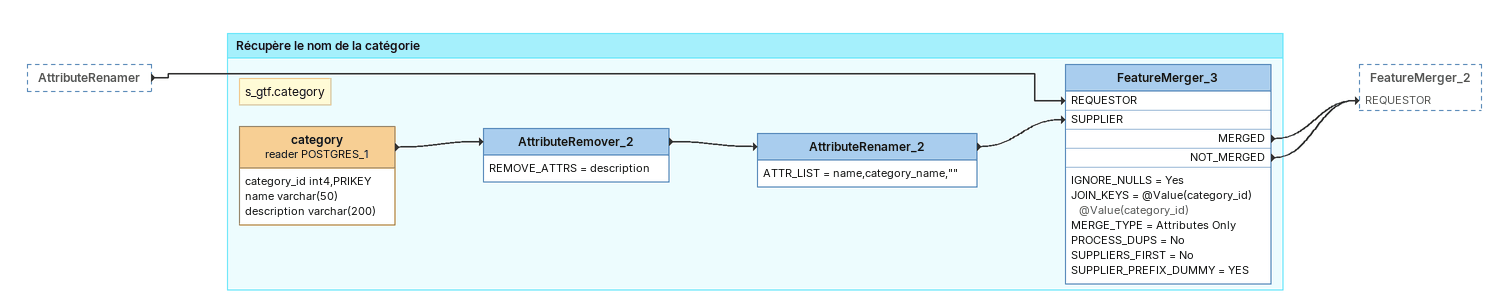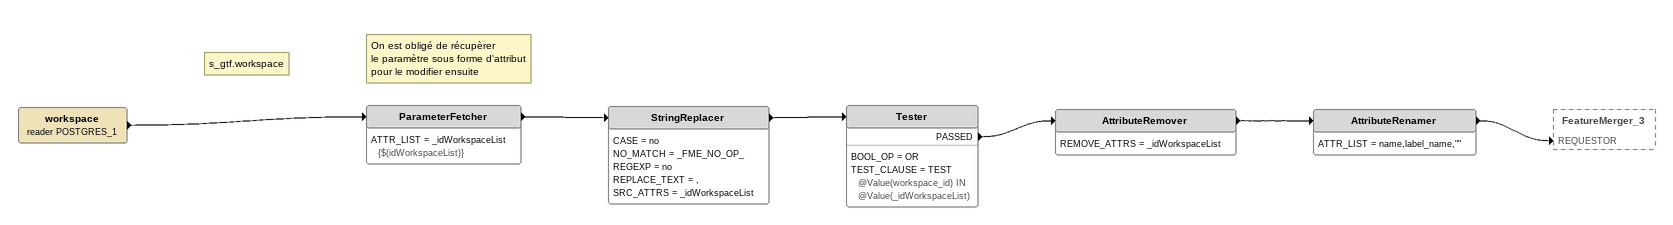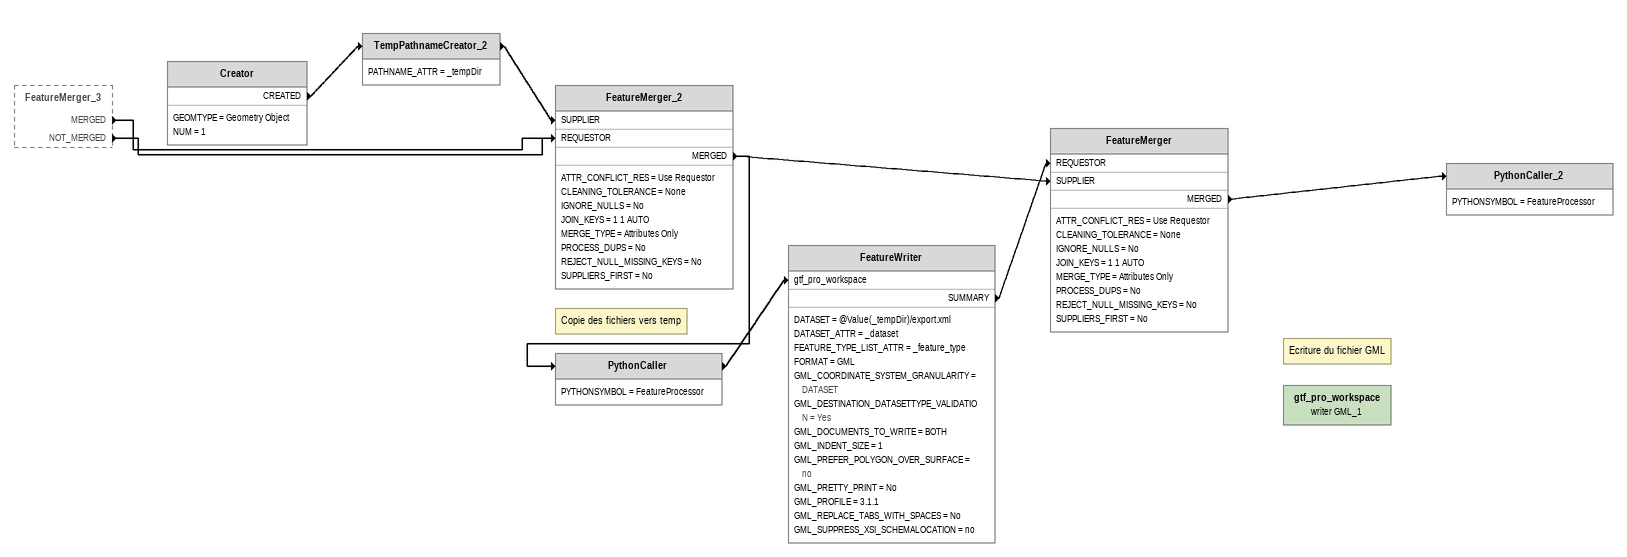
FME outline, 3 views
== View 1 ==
AttributeRenamer [outside]
    -> FeatureMerger_3 [REQUESTOR]

Bookmark: Récupère le nom de la catégorie
Note: s_gtf.category
category (reader POSTGRES_1)
    attributes: category_id int4,PRIKEY, name varchar(50), description varchar(200)
    -> AttributeRemover_2
AttributeRemover_2
    REMOVE_ATTRS = description
    -> AttributeRenamer_2
AttributeRenamer_2
    ATTR_LIST = name,category_name,""
    -> FeatureMerger_3 [SUPPLIER]
FeatureMerger_3
    IGNORE_NULLS = Yes
    JOIN_KEYS = @Value(category_id) @Value(category_id)
    MERGE_TYPE = Attributes Only
    PROCESS_DUPS = No
    SUPPLIERS_FIRST = No
    SUPPLIER_PREFIX_DUMMY = YES
    MERGED -> FeatureMerger_2 [REQUESTOR]
    NOT_MERGED -> FeatureMerger_2 [REQUESTOR]

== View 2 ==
Note: s_gtf.workspace
workspace (reader POSTGRES_1)
    -> ParameterFetcher
Note: On est obligé de récupèrer / le paramètre sous forme d'attribut / pour le modifier ensuite
ParameterFetcher
    ATTR_LIST = _idWorkspaceList {$(idWorkspaceList)}
    -> StringReplacer
StringReplacer
    CASE = no
    NO_MATCH = _FME_NO_OP_
    REGEXP = no
    REPLACE_TEXT = ,
    SRC_ATTRS = _idWorkspaceList
    -> Tester
Tester
    BOOL_OP = OR
    TEST_CLAUSE = TEST @Value(workspace_id) IN @Value(_idWorkspaceList)
    PASSED -> AttributeRemover
AttributeRemover
    REMOVE_ATTRS = _idWorkspaceList
    -> AttributeRenamer
AttributeRenamer
    ATTR_LIST = name,label_name,""
    -> FeatureMerger_3 [REQUESTOR]

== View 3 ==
FeatureMerger_3 [outside]
    MERGED -> FeatureMerger_2 [REQUESTOR]
    NOT_MERGED -> FeatureMerger_2 [REQUESTOR]
Creator
    GEOMTYPE = Geometry Object
    NUM = 1
    CREATED -> TempPathnameCreator_2
TempPathnameCreator_2
    PATHNAME_ATTR = _tempDir
    -> FeatureMerger_2 [SUPPLIER]
FeatureMerger_2
    ATTR_CONFLICT_RES = Use Requestor
    CLEANING_TOLERANCE = None
    IGNORE_NULLS = No
    JOIN_KEYS = 1 1 AUTO
    MERGE_TYPE = Attributes Only
    PROCESS_DUPS = No
    REJECT_NULL_MISSING_KEYS = No
    SUPPLIERS_FIRST = No
    MERGED -> PythonCaller
    MERGED -> FeatureMerger [SUPPLIER]
Note: Copie des fichiers vers temp
PythonCaller
    PYTHONSYMBOL = FeatureProcessor
    -> FeatureWriter [gtf_pro_workspace]
FeatureWriter
    DATASET = @Value(_tempDir)/export.xml
    DATASET_ATTR = _dataset
    FEATURE_TYPE_LIST_ATTR = _feature_type
    FORMAT = GML
    GML_COORDINATE_SYSTEM_GRANULARITY = DATASET
    GML_DESTINATION_DATASETTYPE_VALIDATION = Yes
    GML_DOCUMENTS_TO_WRITE = BOTH
    GML_INDENT_SIZE = 1
    GML_PREFER_POLYGON_OVER_SURFACE = no
    GML_PRETTY_PRINT = No
    GML_PROFILE = 3.1.1
    GML_REPLACE_TABS_WITH_SPACES = No
    GML_SUPPRESS_XSI_SCHEMALOCATION = no
    SUMMARY -> FeatureMerger [REQUESTOR]
FeatureMerger
    ATTR_CONFLICT_RES = Use Requestor
    CLEANING_TOLERANCE = None
    IGNORE_NULLS = No
    JOIN_KEYS = 1 1 AUTO
    MERGE_TYPE = Attributes Only
    PROCESS_DUPS = No
    REJECT_NULL_MISSING_KEYS = No
    SUPPLIERS_FIRST = No
    MERGED -> PythonCaller_2
PythonCaller_2
    PYTHONSYMBOL = FeatureProcessor
Note: Ecriture du fichier GML
gtf_pro_workspace (writer GML_1)
